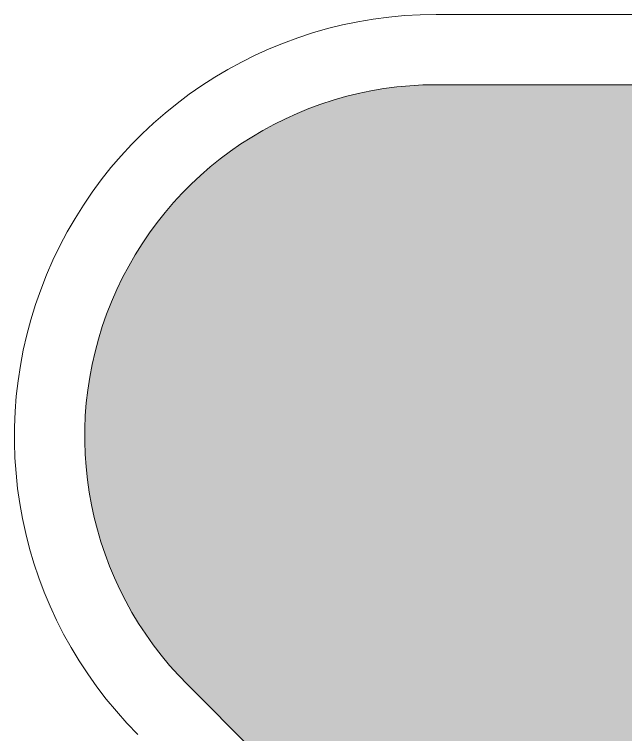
# Model space of a CAD drawing. Header units: millimetres. Extents: x 235 to 418, y 139 to 274.
# Drawn here: x 298.827 to 301.435, y 216.626 to 219.699 of the extents above; entities that cross this region are included whole.
import ezdxf

# ---------------------------------------------------------------- set-up
doc = ezdxf.new("R2010")
doc.units = ezdxf.units.MM
doc.header["$LTSCALE"] = 0.01
doc.layers.add('muros bajos', color=42, linetype='Continuous', lineweight=18)
doc.layers.add('pasto', color=153, linetype='Continuous', lineweight=9)

msp = doc.modelspace()

# ---------------------------------------------------------------- hatches: boundary and pattern name
at = {"layer": 'pasto'}
h = msp.add_hatch(dxfattribs=at)
h.set_pattern_fill('AR-SAND', color=256, scale=0.006, style=0)
h.set_pattern_definition([(37.5, (-596.20321, -89.26105), (-0.00960019, 0.29364794), [0, -0.231648, 0, -0.25908, 0, -0.24765]), (7.5, (-596.2032, -89.26105), (0.26971397, 0.43009506), [0, -0.124968, 0, -0.208788, 0, -0.08001]), (327.5, (-596.39067, -89.26105), (0.47459542, 0.00086231), [0, -0.0762, 0, -0.27432, 0, -0.35814]), (317.5, (-596.39067, -89.26105), (0.45813387, 0.1337576), [0, -0.0381, 0, -0.179832, 0, -0.20574])])
edge = h.paths.add_edge_path()
edge.add_arc((321.7095, 217.8989), 1.5, 315, 450)
edge.add_line((321.7095, 219.3989), (302.2837, 219.3989))
edge.add_spline(control_points=[(302.2837, 219.3989), (303.2851, 218.0973), (307.1388, 214.1714), (313.5867, 212.518), (316.4367, 210.5048)], knot_values=[38.577871, 38.577871, 38.577871, 38.577871, 42.924977, 52.930225, 52.930225, 52.930225, 52.930225], degree=3, periodic=0)
edge.add_line((316.4367, 210.5048), (322.7702, 216.8383))
edge = h.paths.add_edge_path()
edge.add_spline(control_points=[(316.4367, 210.5048), (313.5867, 212.518), (307.1388, 214.1714), (303.2851, 218.0973), (302.2837, 219.3989)], knot_values=[38.577871, 38.577871, 38.577871, 38.577871, 48.58312, 52.930225, 52.930225, 52.930225, 52.930225], degree=3, periodic=0)
edge.add_line((302.2837, 219.3989), (300.6269, 219.3989))
edge.add_arc((300.6269, 217.8989), 1.5, 90, 225)
edge.add_line((299.5662, 216.8383), (309.259, 207.1455))
edge.add_arc((311.1682, 209.0547), 2.7, 225, 315)
edge.add_line((313.0774, 207.1455), (316.4367, 210.5048))

# ---------------------------------------------------------------- linework, layer by layer
at = {"layer": 'muros bajos'}
for p, q in [((321.7095, 219.6989), (300.6269, 219.6989)), ((321.7095, 219.3989), (300.6269, 219.3989)), ((309.259, 207.1455), (299.5662, 216.8383))]:
    msp.add_line(p, q, dxfattribs=at)
for radius in [1.8, 1.5]:
    msp.add_arc((300.6269, 217.8989), radius, 90, 225, dxfattribs=at)

doc.saveas('drawing.dxf')
